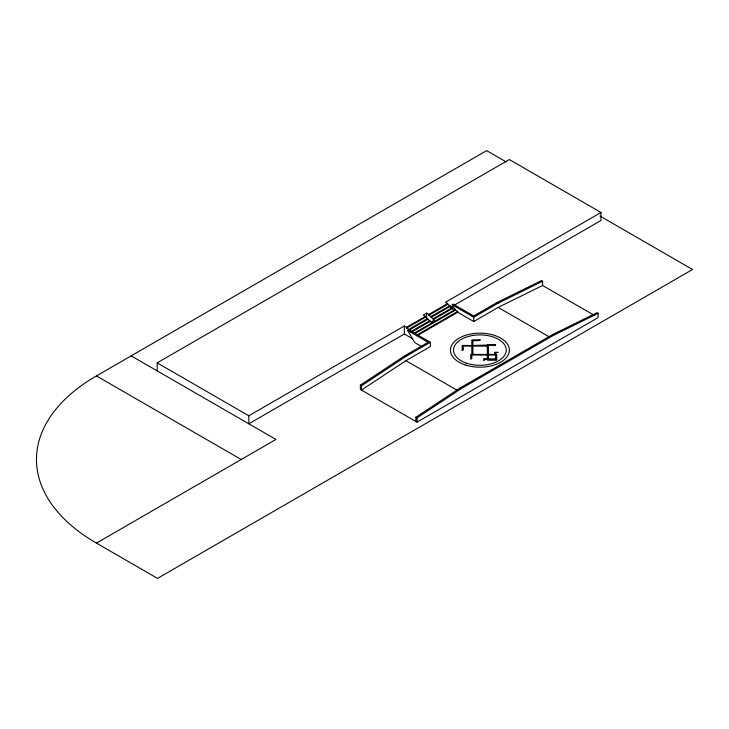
<?xml version="1.0" encoding="UTF-8"?>
<svg xmlns="http://www.w3.org/2000/svg" width="729" height="729" viewBox="0 0 729 729"><rect width="100%" height="100%" fill="white"/><g stroke="black" fill="none" stroke-linecap="round" stroke-linejoin="round"><path stroke-width="1.09" d="M415.931 421.499L415.931 417.225L460.363 387.828L552.609 334.565L597.051 312.659L598.154 313.297L598.154 317.571L417.034 422.146L360.381 389.432L360.381 385.158L404.814 355.761L428.151 342.284L407.684 330.474L408.796 329.836L430.365 342.284L430.365 346.567L405.925 360.673L361.493 390.07L361.493 385.796L405.925 356.399L430.365 342.284M417.034 422.146L417.034 417.863L461.475 388.466L553.721 335.212L598.154 313.297M599.949 216.03L692.55 269.493L157.528 578.379L96.428 543.105A204.767 118.226 0 0 1 96.428 375.918L486.653 150.621L506.354 161.993M157.172 370.879L157.172 362.869L509.334 159.542L600.988 212.458L600.988 220.477L450.376 307.428M157.172 362.869L248.826 415.776L404.349 325.981L406.572 327.266L425.463 316.368L425.463 317.215L406.572 328.123L406.572 327.266M428.834 314.418L428.834 315.274L447.679 304.394L447.679 303.537L428.834 314.418L426.611 313.133L423.239 315.083L425.463 316.368M600.988 212.458L445.455 302.253L447.679 303.537M408.796 329.408L427.686 318.5L427.686 319.357L408.796 330.264L408.796 329.408L406.572 328.123M431.049 316.559L449.902 305.67L449.902 306.526L431.049 317.416L431.049 316.559L428.834 315.274M415.083 333.472L455.497 310.144L452.162 304.795L453.274 304.157L473.732 315.967L497.06 302.499L541.501 280.583L542.613 281.23L542.613 285.504L594.126 315.247M412.687 338.812L404.349 334L248.826 423.795L248.826 415.776M408.796 330.264L411.019 331.54L429.9 320.642L429.9 321.498L411.967 331.85M433.272 318.691L452.126 307.811L452.126 308.668L433.272 319.548L433.272 318.691L431.049 317.416M454.386 308.649L453.238 309.306L452.126 308.668M414.099 333.189L455.497 309.287M417.307 334.757L457.712 311.429L457.712 312.276L417.307 335.613M452.162 304.795L473.732 317.252L498.171 303.146L542.613 281.23M457.712 312.276L473.732 321.525L498.171 307.419L542.613 285.504M96.428 543.105L275.945 439.459L131.156 355.861M472.902 340.571L479.035 340.571L480.119 339.878L471.827 339.878L471.827 345.5L462.204 345.428L462.204 350.294L463.289 349.601M487.336 344.872L495.638 344.808L472.902 345.5L472.902 340.507L479.035 340.507L480.119 339.878M462.204 350.294L463.289 349.665L463.289 346.056L471.827 346.129M495.638 344.808L494.554 345.5L488.421 345.428L488.421 354.458M471.827 346.056L471.827 354.458L470.743 354.385L470.743 359.251L471.827 358.55L471.827 355.014L487.336 355.078L487.336 358.622L483.728 358.622L483.728 360.709L484.812 360.008L484.812 359.178L487.336 359.178L487.336 359.871L496.713 359.871L496.713 354.385L495.638 354.458L495.638 352.927L498.162 352.307L494.554 352.307L494.554 354.458L488.421 354.385M487.336 346.129L472.902 346.056L472.902 354.458M472.902 354.385L487.336 354.458L487.336 346.056M488.421 359.178L495.638 359.178M484.812 359.251L487.336 359.251M487.336 359.807L496.713 359.807M497.06 302.499L498.171 303.146M552.609 334.565L553.721 335.212M498.171 307.419L549.693 337.163M447.679 304.394L449.902 305.67M449.902 306.526L452.126 307.811M455.497 310.144L457.712 311.429M433.272 319.548L434.384 320.195L431.012 322.136L429.9 321.498M425.463 317.215L427.686 318.5M427.686 319.357L429.9 320.642M421.389 346.403L414.628 342.502L407.684 330.474M404.814 355.761L405.925 356.399M460.363 387.828L461.475 388.466M405.925 360.673L457.447 390.416M360.381 385.158L361.493 385.796M415.931 417.225L417.034 417.863M96.428 375.918L241.217 459.507M473.732 317.252L473.732 321.525M426.611 313.133L426.611 318.145M411.019 331.54L411.019 332.397M404.349 325.981L404.349 334M495.638 355.014L488.421 355.078L488.421 359.251L495.638 359.251L495.638 355.014M465.166 364.901A29.479 17.022 0 0 0 509.38 350.166A29.479 17.022 0 0 0 465.166 335.431A29.479 17.022 0 0 0 465.166 364.901M466.742 363.261A26.335 15.2 0 0 0 506.236 350.102A26.335 15.2 0 0 0 466.742 336.935A26.335 15.2 0 0 0 466.742 363.261"/></g></svg>
